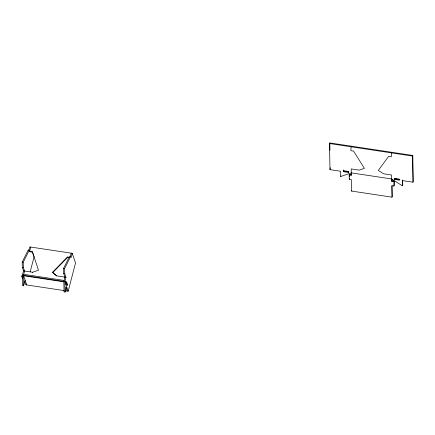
<?xml version="1.0" encoding="UTF-8"?>
<svg xmlns="http://www.w3.org/2000/svg" width="435" height="435" viewBox="0 0 435 435"><rect width="100%" height="100%" fill="white"/><g stroke="black" fill="none" stroke-linecap="round" stroke-linejoin="round"><path stroke-width="0.65" d="M22.799 277.601L22.549 278.558L21.75 276.236L22 275.279L22.886 275.311L22.674 276.377M25.121 280.14L23.642 285.822L22.604 285.67L22.424 275.148L23.528 270.88L22.283 267.253L22.196 262.082L28.226 249.973L29.265 250.13L29.836 251.805L32.5 252.208M28.797 250.571L29.749 246.917L72.199 253.311L75.527 262.974L68.203 291.205L65.212 290.754M23.642 285.822L23.463 275.301L24.567 271.038L23.321 267.411L23.234 262.24L29.265 250.13M30.787 247.075L29.672 251.338L32.337 251.74L34.099 256.732L30.178 271.832M68.203 291.205L66.544 286.382L65.065 292.064L64.027 291.907L63.836 281.385L64.951 277.122M70.372 256.204L71.171 253.159M65.065 292.064L64.875 281.543L65.984 277.28L64.733 273.653L64.641 268.482L70.677 256.367L69.638 256.21L63.602 268.324L63.695 273.495L64.945 277.122M72.199 253.311L71.095 257.574L70.677 256.367M65.587 281.733L65.31 282.799L66.109 285.121L66.386 284.055M65.701 281.76L65.489 282.826L65.701 281.76L66.658 282.005L67.458 284.327L67.207 285.289L66.289 285.148M67.207 285.289L66.414 282.967L66.658 282.005M329.529 143.528L329.822 142.936L412.799 155.469L413.25 181.591L412.951 182.183L402.321 180.579L402.413 185.837L391.663 178.97L351.273 172.869L340.703 176.518L340.61 171.254L329.98 169.65L329.529 143.528L412.5 156.062L412.799 155.469M329.98 169.65L330.252 167.714M351.116 146.149L350.887 150.689L353.552 151.092L364.389 168.334L359.196 170.128L351.203 168.921L351.311 175.234L350.099 175.049L350.392 174.261L349.474 174.315L349.18 174.913L349.256 179.291L351.388 179.611L351.589 191.068L391.978 197.169L392.272 196.571L392.087 185.794M343.384 171.673L343.661 170.096L343.384 171.673L348.5 172.45L348.799 171.852L343.677 171.08M340.703 176.518L341.002 175.925M350.099 175.049L350.392 174.261M351.273 172.869L351.567 172.271L351.311 175.234M349.256 179.291L349.55 178.693M351.589 191.068L351.882 190.47M391.505 152.25L391.277 156.79L388.613 156.388L378.314 170.438L383.599 173.815L391.592 175.022L391.701 181.335L392.914 181.52L393.207 180.726L394.132 181.063L394.208 185.44L393.914 186.033L391.777 185.712L391.978 197.169M391.701 181.335L391.968 178.964M394.431 179.389L394.414 178.399L399.537 179.171L399.553 180.161L394.431 179.389L394.73 178.79L399.847 179.563M393.914 186.033L394.132 181.063M402.413 185.837L402.712 185.245L402.62 179.981M56.615 275.991L52.445 272.337L67.398 257.02L69.399 257.319M52.608 272.805L67.561 257.493L68.893 257.694M23.528 270.88L32.554 272.239L38.519 270.238L32.337 251.74M349.18 174.913L350.099 174.854M21.75 276.236L22.636 276.268M343.362 170.689L348.484 171.461L348.5 172.45M350.398 174.457L351.61 174.642M392 180.742L393.207 180.726M63.602 268.324L64.641 268.482M22.196 262.082L23.234 262.24M22.283 267.253L23.321 267.411M63.695 273.495L64.733 273.653M65.984 277.28L56.958 275.921L52.445 272.337M23.702 274.344L64.092 280.428M22.424 275.148L64.875 281.543M23.615 275.774L64.005 281.858L63.847 281.385M63.907 290.558L25.736 284.805L24.496 281.189M65.451 282.723L66.414 282.967M392.908 181.319L393.838 181.656M67.398 257.02L67.561 257.493M65.913 287.399L67.164 291.048M32.554 272.239L32.717 272.712M23.452 275.301L26.774 284.963M412.5 156.062L412.951 182.183M349.474 174.315L349.517 176.817M329.822 142.936L329.953 150.303"/></g></svg>
